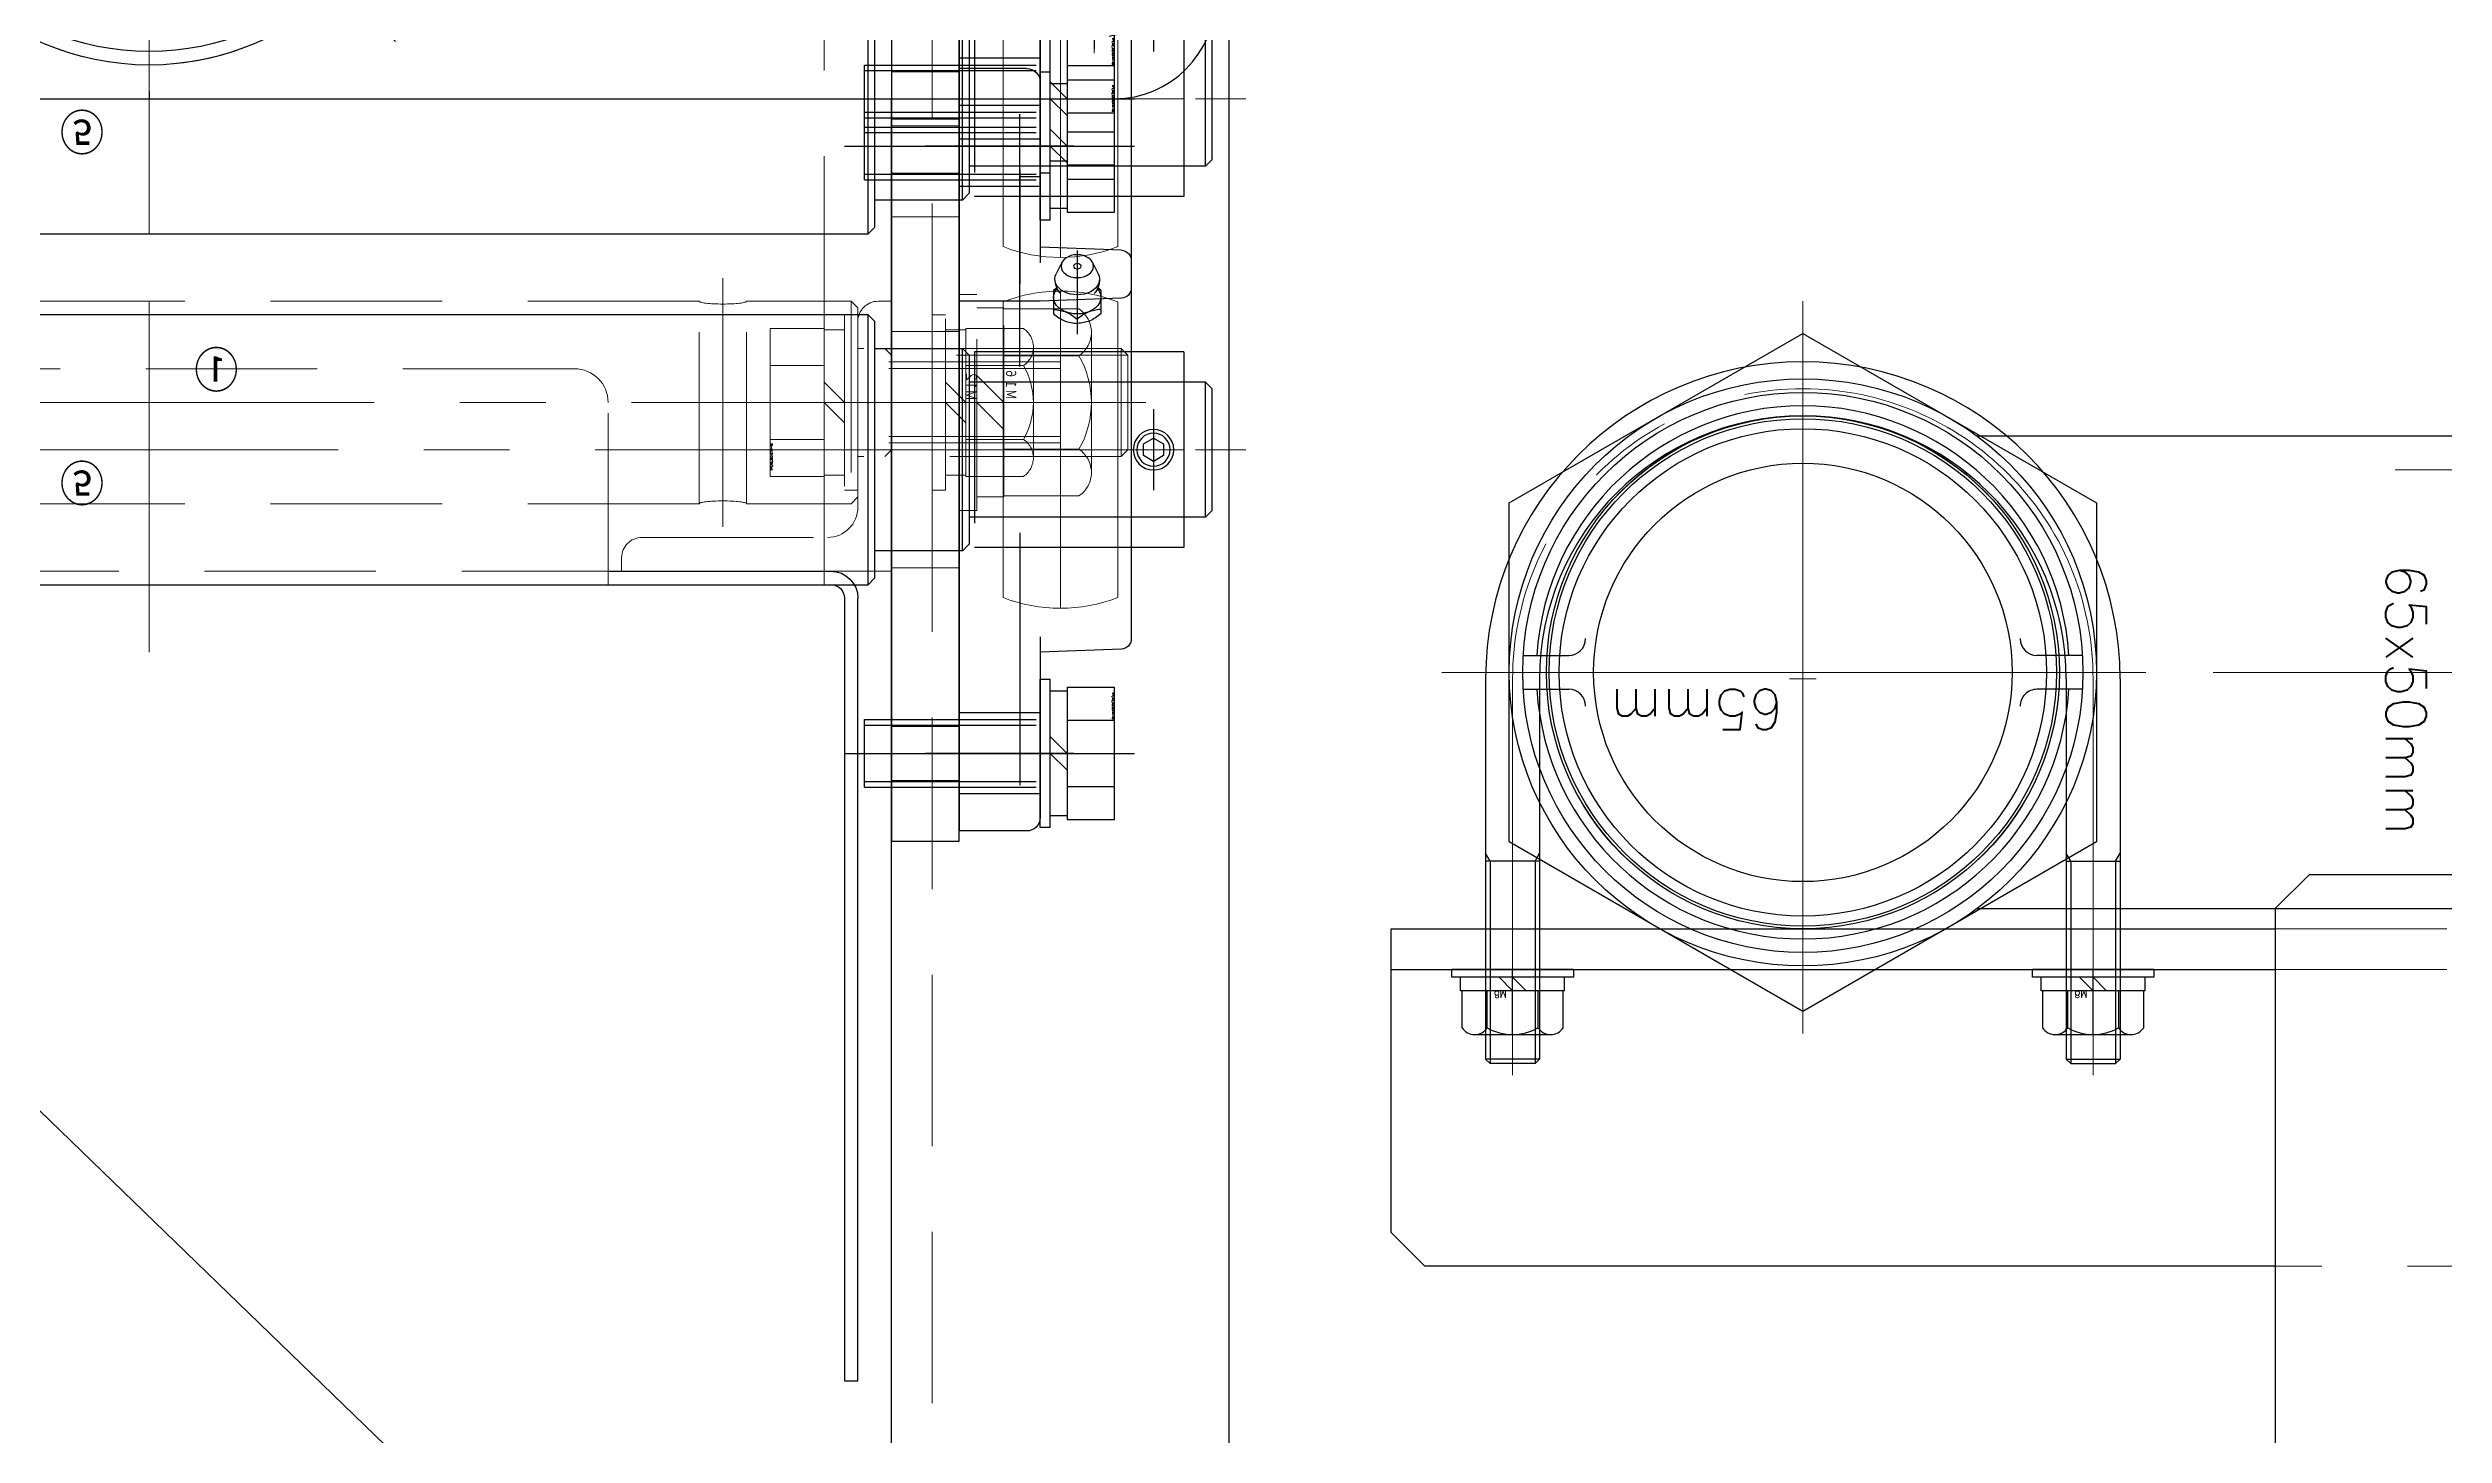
# Model space of a CAD drawing. Header units: millimetres. Extents: x -8731 to 85711, y -14522 to 31379.
# Drawn here: x 5935.6 to 6290.6, y 21717.9 to 21923.5 of the extents above; entities that cross this region are included whole.
import ezdxf

# ---------------------------------------------------------------- set-up
doc = ezdxf.new("R2010")
doc.units = ezdxf.units.MM
doc.header["$LTSCALE"] = 4
for name, pattern in [('CENTER2', [28.575, 19.05, -3.175, 3.175, -3.175]), ('HIDDEN', [9.525, 6.35, -3.175]), ('PHANTOM2', [31.75, 15.875, -3.175, 3.175, -3.175, 3.175, -3.175])]:
    doc.linetypes.add(name, pattern=pattern)
for name, color, linetype, lineweight in [('01_NORMAL', 7, 'Continuous', 25), ('04_HIDDEN', 2, 'HIDDEN', 13), ('05_CENTER', 4, 'CENTER2', 13), ('06_PHANTOM', 2, 'PHANTOM2', 13)]:
    doc.layers.add(name, color=color, linetype=linetype, lineweight=lineweight)
doc.layers.add('10_DRAFT', color=8, linetype='Continuous', lineweight=0, plot=False)
doc.styles.add('KANJI0', font='txt.shx', dxfattribs={"width": 0.9, "height": 30, "bigfont": 'bigfont'})
doc.styles.add('KSS_TXT', font='txt.shx', dxfattribs={"bigfont": 'extfont2.shx'})
doc.styles.add('KSS_TXT_L', font='txt.shx', dxfattribs={"height": 9, "bigfont": 'extfont2.shx'})

# ---------------------------------------------------------------- blocks, each defined once
blk = doc.blocks.new('A$C4744721D_1_1')
at = {"color": 0}
blk.add_lwpolyline([(23, -30), (-25, -30), (-25, 610), (23, 610), (25, 608), (25, -28)], close=True, dxfattribs=at)
at = {"layer": '04_HIDDEN'}
blk.add_line((-19, -30), (-19, 610), dxfattribs=at)
at = {"layer": '05_CENTER'}
blk.add_line((-31.17, 190), (-12.99, 190), dxfattribs=at)
blk = doc.blocks.new('MUCAFL206a_1_1')
at = {"color": 0, "linetype": 'CENTER2'}
for p, q in [((0, -45), (0, 45)), ((-26.16, 26.16), (-36.49, 36.49)), ((-58.5, -13), (-58.5, 13)), ((58.5, -13), (58.5, 13)), ((-79, 0), (79, 0)), ((-20.78, -12), (-10.39, -6))]:
    blk.add_line(p, q, dxfattribs=at)
at = {"color": 0}
for p, q in [((-35.99, 32.6), (-32.6, 35.99)), ((-30.05, 34.72), (-32.6, 35.99)), ((-26.23, 31.95), (-16.75, 36.32)), ((64.99, 14.08), (16.75, 36.32)), ((-34.72, 30.05), (-35.99, 32.6)), ((-34.72, 30.05), (-30.05, 34.72)), ((-29.17, 33.13), (-33.13, 29.17)), ((-26.58, 32.29), (-25.69, 31.4)), ((-64.99, 14.08), (-32.94, 28.86)), ((-31.84, 27.56), (-27.56, 31.84)), ((-26.14, 30.43), (-30.43, 26.14)), ((-28.01, 30.87), (-27.12, 29.98)), ((-31.4, 25.69), (-32.29, 26.58)), ((-30.87, 28.01), (-29.98, 27.12)), ((-20.14, 23.55), (-20.79, 24.31)), ((20.14, 23.55), (20.79, 24.31)), ((-3, 20.5), (-2.13, 21)), ((-3, 20.03), (-3, 20.5)), ((3, 20.5), (-3, 20.5)), ((-2.45, 20.1), (-2.45, 20.82)), ((2.13, 21), (-2.13, 21)), ((3, 20.5), (2.13, 21)), ((2.45, 20.1), (2.45, 20.82)), ((3, 20.03), (3, 20.5)), ((-58.5, 15.5), (-40.67, 15.5)), ((58.5, 15.5), (40.67, 15.5)), ((-18.84, -7.42), (-19.25, -7.65)), ((-19.25, -7.65), (-19.25, -8.65)), ((-19.25, -7.65), (-16.25, -12.85)), ((-18.63, -7.93), (-19.25, -8.29)), ((-19.25, -8.65), (-17.12, -12.35)), ((-64.99, -14.08), (-16.75, -36.32)), ((-16.25, -12.85), (-17.12, -12.35)), ((-16.18, -12.17), (-16.8, -12.53)), ((-15.84, -12.61), (-16.25, -12.85)), ((64.99, -14.08), (16.75, -36.32)), ((-58.5, -15.5), (-40.67, -15.5)), ((58.5, -15.5), (40.67, -15.5)), ((-20.14, -23.55), (-20.79, -24.31)), ((20.14, -23.55), (20.79, -24.31))]:
    blk.add_line(p, q, dxfattribs=at)
for centre, radius in [((0, 0), 40), ((0, 0), 38), ((0, 0), 30), ((0, 0), 20.25), ((0, 0), 15), ((-58.5, 0), 8), ((58.5, 0), 8)]:
    blk.add_circle(centre, radius, dxfattribs=at)
for centre, radius, start, end in [((-33.24, 33.24), 1.59, 114.555, 155.445), ((-32.39, 32.39), 3.3, 17.9467, 45), ((-28.48, 33.65), 0.8, 197.9467, 240.2157), ((-25.9, 38.16), 6, 240.2157, 260.6802), ((-26.45, 30.74), 1.56, 94.7398, 175.2602), ((-32.39, 32.39), 3.3, 225, 252.0533), ((-33.65, 28.48), 0.8, 29.7843, 72.0533), ((-38.16, 25.9), 6, 9.3198, 29.7843), ((-25.67, 25.67), 5.7, 114.2291, 155.7709), ((-32.31, 32.31), 5.7, 294.2291, 335.7709), ((-27.25, 31.53), 1.56, 274.7398, 355.2602), ((-30.74, 26.45), 1.56, 94.7398, 175.2602), ((-31.53, 27.25), 1.56, 274.7398, 355.2602), ((0, 0), 33, 132.3324, 227.6676), ((0, 0), 32, 130.5416, 229.4584), ((-21.55, 23.66), 1, 40.5416, 132.3324), ((-19.38, 24.2), 1, 220.5416, 308.693), ((19.38, 24.2), 1, 231.307, 319.4584), ((21.55, 23.66), 1, 47.6676, 139.4584), ((0, 0), 32, 310.5416, 49.4584), ((0, 0), 33, 312.3324, 47.6676), ((-40.67, 21.5), 6, 270, 332.1349), ((40.67, 21.5), 6, 207.8651, 270), ((-58.5, 0), 15.5, 90, 270), ((58.5, 0), 15.5, 270, 90), ((-40.67, -21.5), 6, 27.8651, 90), ((40.67, -21.5), 6, 90, 152.1349), ((-21.55, -23.66), 1, 227.6676, 319.4584), ((-19.38, -24.2), 1, 51.307, 139.4584), ((19.38, -24.2), 1, 40.5416, 128.693), ((21.55, -23.66), 1, 220.5416, 312.3324)]:
    blk.add_arc(centre, radius, start, end, dxfattribs=at)
blk = doc.blocks.new('A$C6FDC4AF3_1_1_1')
at = {"color": 0}
for radius in [40, 30.5, 20.5]:
    blk.add_circle((0, 0), radius, dxfattribs=at)
at = {"layer": '05_CENTER'}
for p, q in [((0, -45.6), (0, 45.6)), ((45.6, 0), (-45.6, 0))]:
    blk.add_line(p, q, dxfattribs=at)
blk = doc.blocks.new('A$C6A332CFA_1_1_1')
at = {"color": 0}
for radius in [30, 20]:
    blk.add_circle((0, 0), radius, dxfattribs=at)
at = {"layer": '01_NORMAL'}
blk.add_circle((0, 0), 15, dxfattribs=at)
at = {"layer": '10_DRAFT'}
for p, q in [((0, -34.46), (0, 34.46)), ((34.46, 0), (-34.46, 0))]:
    blk.add_line(p, q, dxfattribs=at)
blk = doc.blocks.new('SCSPJ40-12a_1_1')
at = {"color": 0}
for p, q in [((-1, 19.97), (-1, 29.98)), ((1, 19.97), (1, 29.98)), ((-1, -19.97), (-1, -29.98)), ((1, -19.97), (1, -29.98))]:
    blk.add_line(p, q, dxfattribs=at)
for radius, start, end in [(30, 91.9102, 268.0898), (30, 271.9102, 88.0898), (20, 92.866, 267.134), (20, 272.866, 87.134)]:
    blk.add_arc((0, 0), radius, start, end, dxfattribs=at)
at = {"layer": '04_HIDDEN', "color": 0}
for p, q in [((6, 20.5), (6, 29.39)), ((-13.18, 26.95), (-1, 26.95)), ((-11.99, 27.5), (-1, 27.5)), ((1, 27.75), (6, 27.75)), ((-19.84, 22.5), (-1, 22.5)), ((-19.2, 23.05), (-1, 23.05)), ((1, 22.25), (6, 22.25)), ((6, 20.5), (21.9, 20.5)), ((6, -20.5), (6, -29.39)), ((6, -20.5), (21.9, -20.5)), ((-19.84, -22.5), (-1, -22.5)), ((-19.2, -23.05), (-1, -23.05)), ((1, -22.25), (6, -22.25)), ((-13.18, -26.95), (-1, -26.95)), ((-11.99, -27.5), (-1, -27.5)), ((1, -27.75), (6, -27.75))]:
    blk.add_line(p, q, dxfattribs=at)
at = {"layer": '05_CENTER', "color": 0}
for p, q in [((0, 32.3), (0, -32.3)), ((-19.19, 25), (19.19, 25)), ((-32.3, 0), (32.3, 0)), ((-19.19, -25), (19.19, -25))]:
    blk.add_line(p, q, dxfattribs=at)
blk = doc.blocks.new('A$C235153E3_1_1')
for name in ['A$C6FDC4AF3_1_1_1', 'A$C6A332CFA_1_1_1']:
    blk.add_blockref(name, (0, 0))
at = {"color": 4}
blk.add_blockref('SCSPJ40-12a_1_1', (0, 0), dxfattribs=at)
blk = doc.blocks.new('A$C42DA0E90_1_1')
at = {"color": 0}
for p, q in [((283, 5), (-3, 5)), ((-18, -10), (-18, -70)), ((298, -70), (298, -10)), ((-3, -85), (283, -85))]:
    blk.add_line(p, q, dxfattribs=at)
for points in [[(-6, -12), (-6, -18, 1), (6, -18), (6, -12, 1)], [(286, -12), (286, -18, -1), (274, -18), (274, -12, -1)], [(-6, -68), (-6, -62, -1), (6, -62), (6, -68, -1)], [(286, -68), (286, -62, 1), (274, -62), (274, -68, 1)]]:
    blk.add_lwpolyline(points, format="xyb", close=True, dxfattribs=at)
for centre, radius in [((140, -40), 25), ((81.5, -40), 8), ((198.5, -40), 8)]:
    blk.add_circle(centre, radius, dxfattribs=at)
for centre, start, end in [((-3, -10), 90, 180), ((283, -10), 0, 90), ((-3, -70), 180, 270), ((283, -70), 270, 0)]:
    blk.add_arc(centre, 15, start, end, dxfattribs=at)
at = {"layer": '05_CENTER'}
for p, q in [((0, -28.23), (0, -1.77)), ((280, -28.23), (280, -1.77)), ((140, -72.04), (140, -7.96)), ((10.9, -12), (-10.9, -12)), ((269.1, -12), (290.9, -12)), ((10.9, -15), (-10.9, -15)), ((269.1, -15), (290.9, -15)), ((10.9, -18), (-10.9, -18)), ((269.1, -18), (290.9, -18)), ((81.5, -52.34), (81.5, -27.66)), ((198.5, -52.34), (198.5, -27.66)), ((93.84, -40), (69.16, -40)), ((172.04, -40), (107.96, -40)), ((210.84, -40), (186.16, -40)), ((0, -51.77), (0, -78.23)), ((280, -51.77), (280, -78.23)), ((10.9, -62), (-10.9, -62)), ((269.1, -62), (290.9, -62)), ((10.9, -65), (-10.9, -65)), ((269.1, -65), (290.9, -65)), ((10.9, -68), (-10.9, -68)), ((269.1, -68), (290.9, -68))]:
    blk.add_line(p, q, dxfattribs=at)
blk = doc.blocks.new('A$C491655AE_1_1_1')
at = {"color": 0, "linetype": 'CENTER2'}
for p, q in [((0, -12.64), (0, 12.64)), ((-12.64, 0), (12.64, 0))]:
    blk.add_line(p, q, dxfattribs=at)
at = {"color": 0}
for p, q in [((-9.81, 0), (-4.91, 8.5)), ((-4.91, 8.5), (4.91, 8.5)), ((4.91, 8.5), (9.81, 0)), ((-4.91, -8.5), (-9.81, 0)), ((9.81, 0), (4.91, -8.5)), ((4.91, -8.5), (-4.91, -8.5))]:
    blk.add_line(p, q, dxfattribs=at)
for radius in [11, 9.25]:
    blk.add_circle((0, 0), radius, dxfattribs=at)
at = {"layer": '10_DRAFT', "style": 'KSS_TXT_L'}
blk.add_text('BT-M10', height=0.3, dxfattribs=at).set_placement((-0.7, -0.54))
blk = doc.blocks.new('M14Nv_1_1_1')
at = {"color": 0, "linetype": 'CENTER2'}
for p, q in [((0, -18.89), (0, 18.89)), ((18.89, 0), (-18.89, 0))]:
    blk.add_line(p, q, dxfattribs=at)
at = {"color": 0}
for p, q in [((-6.35, 11), (-12.7, 0)), ((6.35, 11), (-6.35, 11)), ((12.7, 0), (6.35, 11)), ((-12.7, 0), (-6.35, -11)), ((6.35, -11), (12.7, 0)), ((-6.35, -11), (6.35, -11))]:
    blk.add_line(p, q, dxfattribs=at)
for radius in [15, 11, 7, 5.5]:
    blk.add_circle((0, 0), radius, dxfattribs=at)
at = {"layer": '10_DRAFT', "ltscale": 3, "style": 'KANJI0', "width": 0.82}
blk.add_text('Ｍ１４', height=1.5, dxfattribs=at).set_placement((0.39, 0.1))
blk = doc.blocks.new('A$C3D660C7D_1_1')
for name, p in [('A$C42DA0E90_1_1', (-280, 65)), ('A$C491655AE_1_1_1', (-280, 50)), ('A$C491655AE_1_1_1', (0, 50)), ('M14Nv_1_1_1', (-198.5, 25)), ('M14Nv_1_1_1', (-81.5, 25)), ('A$C491655AE_1_1_1', (-280, 0)), ('A$C491655AE_1_1_1', (0, 0))]:
    blk.add_blockref(name, p)
at = {"color": 4}
blk.add_blockref('MUCAFL206a_1_1', (-140, 25), dxfattribs=at)
at = {"layer": '04_HIDDEN'}
blk.add_blockref('A$C235153E3_1_1', (-140, 25), dxfattribs=at)
blk = doc.blocks.new('A$C782964B4_1_1')
at = {"color": 0}
blk.add_line((217.64, -139.22), (71.36, -280.78), dxfattribs=at)
blk = doc.blocks.new('A$C46AA3686_1_1')
at = {"xscale": -1}
blk.add_blockref('A$C782964B4_1_1', (0, 0), dxfattribs=at)
blk = doc.blocks.new('A$C2C616A1E_1_1')
for p, q in [((-270, 602), (-270, 48)), ((-220, 420), (-220, 175))]:
    blk.add_line(p, q)
for name, p in [('A$C46AA3686_1_1', (30, 555)), ('A$C3D660C7D_1_1', (30, 105))]:
    blk.add_blockref(name, p)
at = {"layer": '04_HIDDEN', "xscale": -1}
blk.add_blockref('A$C4744721D_1_1', (-245, 30), dxfattribs=at)
blk = doc.blocks.new('M8Nza_1_1_1')
at = {"color": 0}
for p, q in [((-7.5, 8.69), (-7.5, 3.2)), ((5.62, 9.7), (-5.63, 9.7)), ((-3.75, 3.2), (-3.75, 8.69)), ((3.75, 8.69), (3.75, 3.2)), ((7.5, 3.2), (7.5, 8.69)), ((-7.7, 3.2), (7.7, 3.2)), ((-7.7, 3.2), (-7.7, 1.2)), ((0, 1.2), (-2, 3.2)), ((0, 3.2), (2, 1.2)), ((7.7, 3.2), (7.7, 1.2))]:
    blk.add_line(p, q, dxfattribs=at)
at = {"color": 0, "linetype": 'CENTER2'}
blk.add_line((0, 9.7), (0, 0), dxfattribs=at)
at = {"color": 0}
blk.add_lwpolyline([(-9, 1.2), (9, 1.2), (9, 0), (-9, 0)], close=True, dxfattribs=at)
for centre, radius, start, end in [((-5.63, 7.45), 2.25, 33.626, 146.374), ((0, 2.2), 7.5, 60, 120), ((5.62, 7.45), 2.25, 33.626, 146.374)]:
    blk.add_arc(centre, radius, start, end, dxfattribs=at)
at = {"layer": '10_DRAFT', "style": 'KSS_TXT'}
blk.add_text('M8', height=1, dxfattribs=at).set_placement((0.87, 3.27))
blk = doc.blocks.new('A$C0D2C4CCA_1_1_1')
at = {"color": 0}
for p, q in [((-47, 0), (-47, -56.32)), ((-39, 0), (-39, -56.32)), ((39, 0), (39, -56.32)), ((47, 0), (47, -56.32)), ((-46.32, -27), (-47, -25.83)), ((-39, -27), (-47, -27)), ((-46.32, -27), (-46.32, -57)), ((-39.68, -27), (-39, -25.83)), ((-39.68, -27), (-39.68, -57)), ((39.68, -27), (39, -25.83)), ((39, -27), (47, -27)), ((39.68, -27), (39.68, -57)), ((46.32, -27), (47, -25.83)), ((46.32, -27), (46.32, -57)), ((-39, -56.32), (-47, -56.32)), ((-47, -56.32), (-46.32, -57)), ((-39, -56.32), (-39.68, -57)), ((39, -56.32), (47, -56.32)), ((39, -56.32), (39.68, -57)), ((47, -56.32), (46.32, -57)), ((-39.68, -57), (-46.32, -57)), ((39.68, -57), (46.32, -57))]:
    blk.add_line(p, q, dxfattribs=at)
for radius in [47, 39]:
    blk.add_arc((0, 0), radius, 0, 180, dxfattribs=at)
at = {"layer": '05_CENTER', "color": 0}
for p, q in [((-43, 0), (-43, -58.71)), ((43, 0), (43, -58.71))]:
    blk.add_line(p, q, dxfattribs=at)
blk.add_arc((0, 0), 43, 0, 180, dxfattribs=at)
at = {"layer": '10_DRAFT'}
for p, q in [((1.99, 0), (-1.99, 0)), ((0, -1.99), (0, 1.99))]:
    blk.add_line(p, q, dxfattribs=at)
at = {"color": 4, "rotation": 180}
for p in [(-43, -43), (43, -43)]:
    blk.add_blockref('M8Nza_1_1_1', p, dxfattribs=at)
blk = doc.blocks.new('A$C66610CD9_1_1_1')
at = {"color": 0}
for p, q in [((-151, -305), (-156, -310)), ((-25, -305), (-151, -305)), ((-156, -310), (-156, -355)), ((-156, -349), (-25, -349)), ((-156, -355), (-25, -355))]:
    blk.add_line(p, q, dxfattribs=at)
blk.add_lwpolyline([(25, -363), (-20, -363), (-25, -358), (-25, -9), (25, -9)], close=True, dxfattribs=at)
at = {"layer": '04_HIDDEN'}
for p, q in [((20, -305), (-25, -305)), ((-25, -349), (25, -349)), ((-25, -355), (25, -355))]:
    blk.add_line(p, q, dxfattribs=at)
at = {"layer": '05_CENTER'}
for p, q in [((-138, -344.74), (-138, -359.57)), ((-52, -344.74), (-52, -359.57))]:
    blk.add_line(p, q, dxfattribs=at)
at = {"layer": '10_DRAFT'}
blk.add_line((-95, -349), (-95, -355.03), dxfattribs=at)
blk = doc.blocks.new('A$C62B37AA5_1_1_1')
blk.add_blockref('A$C66610CD9_1_1_1', (-3125.15, 0))
blk = doc.blocks.new('A$C79697AB2_1')
at = {"layer": '05_CENTER'}
for p, q in [((35, -341.72), (35, -356.56)), ((121, -341.72), (121, -356.56))]:
    blk.add_line(p, q, dxfattribs=at)
at = {"layer": '10_DRAFT'}
blk.add_circle((78, -390.03), 38, dxfattribs=at)
at = {"xscale": -1}
blk.add_blockref('A$C62B37AA5_1_1_1', (-3142.15, 3), dxfattribs=at)
at = {"color": 4, "rotation": 180}
blk.add_blockref('A$C0D2C4CCA_1_1_1', (78, -389.03), dxfattribs=at)
blk = doc.blocks.new('MUCAFL204Jb_1_1')
at = {"color": 0, "linetype": 'CENTER2'}
for p, q in [((-45, -17), (-45, 5)), ((45, -17), (45, 5)), ((-29.52, -17.5), (-17.1, -17.5)), ((-6, -28.8), (6, -28.8))]:
    blk.add_line(p, q, dxfattribs=at)
at = {"color": 0}
for p, q in [((-56.5, -10), (-56.5, 0)), ((-56.5, 0), (56.5, 0)), ((56.5, -10), (56.5, 0)), ((-12.33, -9), (-49.73, -9)), ((12.33, -9), (49.73, -9)), ((-54.5, -12), (-27.71, -12)), ((-29.55, -24.06), (-30, -12)), ((-23.64, -14), (-23.99, -14.46)), ((-23.64, -14), (-20.13, -14)), ((27.71, -12), (54.5, -12)), ((29.55, -24.06), (30, -12)), ((-27.75, -15.24), (-26.05, -14.39)), ((-19.35, -17.5), (-18.7, -17.5)), ((-27.75, -19.76), (-26.05, -20.61)), ((-23.64, -21), (-23.99, -20.54)), ((-23.64, -21), (-20.13, -21)), ((-28.05, -25.5), (28.05, -25.5)), ((-14.5, -33.3), (-14.5, -25.5)), ((14.5, -33.3), (14.5, -25.5)), ((-14.5, -33.3), (14.5, -33.3))]:
    blk.add_line(p, q, dxfattribs=at)
at = {"color": 0, "linetype": 'HIDDEN'}
for p, q in [((-39, -12), (-39, 0)), ((39, -12), (39, 0)), ((-51, -12), (-51, 0)), ((-14.5, -2.3), (14.5, -2.3)), ((-14.5, -25.5), (-14.5, -2.3)), ((-10, -33.3), (-10, -2.3)), ((10, -33.3), (10, -2.3)), ((14.5, -25.5), (14.5, -2.3)), ((51, -12), (51, 0))]:
    blk.add_line(p, q, dxfattribs=at)
at = {"color": 0}
blk.add_lwpolyline([(-0.87, -27.3), (-1.73, -28.8), (-0.87, -30.3), (0.87, -30.3), (1.73, -28.8), (0.87, -27.3)], close=True, dxfattribs=at)
for radius in [3, 2.45]:
    blk.add_circle((0, -28.8), radius, dxfattribs=at)
for centre, radius, start, end in [((-54.5, -10), 2, 180, 270), ((54.5, -10), 2, 270, 0), ((-25.28, -17.5), 3.3, 49.2525, 90), ((-25.28, -17.5), 3.3, 270, 310.7475), ((-28.05, -24), 1.5, 182.1211, 270), ((28.05, -24), 1.5, 270, 357.8789)]:
    blk.add_arc(centre, radius, start, end, dxfattribs=at)
for centre, major_axis, start_param, end_param in [((-25.28, -17.5), (0, -3.3), 5.943348, 9.764615), ((-22.59, -17.5), (0, 3.5), 2.594277, 6.830501)]:
    blk.add_ellipse(centre, major_axis=major_axis, ratio=0.707107, start_param=start_param, end_param=end_param, dxfattribs=at)
for major_axis in [(0, -2.4), (0, -0.555)]:
    blk.add_ellipse((-27.19, -17.5), major_axis=major_axis, ratio=0.707107, dxfattribs=at)
for points in [[(-20.78, -14), (-20.39, -15.88), (-19.35, -17.5)], [(-20.13, -14), (-19.09, -15.62), (-18.7, -17.5)], [(-20.78, -21), (-20.39, -19.12), (-19.35, -17.5)], [(-20.13, -21), (-19.09, -19.38), (-18.7, -17.5)]]:
    blk.add_spline(points, degree=3, dxfattribs=at)
at = {"layer": '10_DRAFT'}
for p, q in [((0, -33.3), (0, 0)), ((-21.91, -6.5), (21.91, -6.5)), ((23.5, -15), (-23.5, -15)), ((-21.91, -23.5), (21.91, -23.5))]:
    blk.add_line(p, q, dxfattribs=at)
for start, end in [(158.7952, 201.2048), (338.7952, 21.2048)]:
    blk.add_arc((0, -15), 23.5, start, end, dxfattribs=at)
blk = doc.blocks.new('A$C7E374867_2_1')
at = {"color": 0}
for p, q in [((-9.81, 11), (9.81, 11)), ((-9.81, 4), (-9.81, 11)), ((-4.91, 4), (-4.91, 11)), ((4.91, 4), (4.91, 11)), ((9.81, 4), (9.81, 11)), ((9.81, 4), (-9.81, 4)), ((-9.25, 4), (-9.25, 1.5)), ((0, 1.5), (-2.5, 4)), ((0, 4), (2.5, 1.5)), ((9.25, 1.5), (9.25, 4)), ((-11, 1.5), (11, 1.5)), ((-11, 1.5), (-11, 0)), ((-11, 0), (11, 0)), ((11, 0), (11, 1.5))]:
    blk.add_line(p, q, dxfattribs=at)
at = {"color": 0, "linetype": 'CENTER2'}
blk.add_line((0, -29), (0, 14), dxfattribs=at)
at = {"color": 0, "linetype": 'HIDDEN'}
for p, q in [((-5, -26), (-5, 0)), ((-4.19, -26), (-4.19, 0)), ((4.19, -26), (4.19, 0)), ((5, -26), (5, 0)), ((-5, -26), (5, -26))]:
    blk.add_line(p, q, dxfattribs=at)
at = {"layer": '10_DRAFT', "style": 'KSS_TXT_L'}
blk.add_text('BT-M10x30L,SW,PW', height=0.3, dxfattribs=at).set_placement((5.05, 10.66))
blk = doc.blocks.new('A$C61E5551D_1_1')
at = {"color": 0}
blk.add_line((0, -55), (-10, -55), dxfattribs=at)
blk.add_lwpolyline([(0, -170), (0, 65), (-10, 65), (-10, -170)], close=True)
at = {"layer": '04_HIDDEN'}
for p, q in [((-10, 57), (0, 57)), ((-10, 56), (0, 56)), ((-10, 48), (0, 48)), ((-10, 47), (0, 47)), ((-10, 24.5), (0, 24.5)), ((-10, -10.5), (0, -10.5)), ((-10, -33), (0, -33)), ((-10, -34), (0, -34)), ((-10, -42), (0, -42)), ((-10, -43), (0, -43))]:
    blk.add_line(p, q, dxfattribs=at)
at = {"layer": '04_HIDDEN', "color": 9}
for p, q in [((-10, -27.5), (0, -27.5)), ((-10, -40), (0, -40)), ((-10, -41), (0, -41)), ((-10, -49), (0, -49)), ((-10, -50), (0, -50)), ((-10, -62.5), (0, -62.5))]:
    blk.add_line(p, q, dxfattribs=at)
at = {"layer": '05_CENTER'}
for p, q in [((-14.09, 52), (4.09, 52)), ((6.46, 0), (-16.35, 0)), ((-14.09, -38), (4.09, -38)), ((6.46, -110), (-16.35, -110)), ((6.46, -150), (-16.35, -150))]:
    blk.add_line(p, q, dxfattribs=at)
at = {"layer": '05_CENTER', "color": 9}
blk.add_line((-14.09, -45), (4.09, -45), dxfattribs=at)
at = {"layer": '10_DRAFT'}
blk.add_line((-10, 7), (0, 7), dxfattribs=at)
blk = doc.blocks.new('M16Nza_1_1_1')
at = {"color": 0}
for p, q in [((-10.39, 19.6), (10.39, 19.6)), ((-13.85, 17.74), (-13.85, 6.6)), ((-6.92, 6.6), (-6.92, 17.74)), ((6.93, 17.74), (6.93, 6.6)), ((13.85, 6.6), (13.85, 17.74)), ((-14, 2.6), (-14, 6.6)), ((-14, 6.6), (14, 6.6)), ((-4, 6.6), (0, 2.6)), ((0, 6.6), (4, 2.6)), ((14, 6.6), (14, 2.6))]:
    blk.add_line(p, q, dxfattribs=at)
at = {"color": 0, "linetype": 'CENTER2'}
blk.add_line((0, 0), (0, 19.6), dxfattribs=at)
at = {"color": 0}
blk.add_lwpolyline([(-16, 2.6), (16, 2.6), (16, 0), (-16, 0)], close=True, dxfattribs=at)
for centre, radius, start, end in [((-10.39, 15.44), 4.16, 33.626, 146.374), ((0, 5.75), 13.85, 60, 120), ((10.39, 15.44), 4.16, 33.626, 146.374)]:
    blk.add_arc(centre, radius, start, end, dxfattribs=at)
at = {"layer": '10_DRAFT', "style": 'KANJI0', "width": 0.82}
blk.add_text('Ｍ１６', height=1.714, dxfattribs=at).set_placement((0.41, 6.78))
blk = doc.blocks.new('A$C30156163_1_1')
at = {"color": 0}
for p, q in [((0, 0), (-40, 0)), ((-40, -2), (-40, 0)), ((0, 0), (0, -40)), ((-37, -5), (-9.5, -5)), ((-5, -9.5), (-5, -37)), ((-2, -40), (0, -40))]:
    blk.add_line(p, q, dxfattribs=at)
for centre, radius, start, end in [((-37, -2), 3, 180, 270), ((-9.5, -9.5), 4.5, 0, 90), ((-2, -37), 3, 180, 270)]:
    blk.add_arc(centre, radius, start, end, dxfattribs=at)
blk = doc.blocks.new('A$C72535635_1_1')
at = {"layer": '05_CENTER'}
blk.add_line((7.53, -5), (-12.6, -5), dxfattribs=at)
blk.add_blockref('A$C30156163_1_1', (0, 20))
blk = doc.blocks.new('M12Nza_1_1_1')
at = {"color": 0}
for p, q in [((-8.21, 15), (8.21, 15)), ((-10.95, 5), (-10.95, 13.53)), ((-5.47, 5), (-5.47, 13.53)), ((5.48, 5), (5.48, 13.53)), ((10.95, 13.53), (10.95, 5)), ((10.95, 5), (-10.95, 5)), ((-10.75, 2), (-10.75, 5)), ((0, 2), (-3, 5)), ((0, 5), (3, 2)), ((10.75, 5), (10.75, 2))]:
    blk.add_line(p, q, dxfattribs=at)
at = {"color": 0, "linetype": 'CENTER2'}
blk.add_line((0, 0), (0, 15), dxfattribs=at)
at = {"color": 0}
blk.add_lwpolyline([(-13, 2), (13, 2), (13, 0), (-13, 0)], close=True, dxfattribs=at)
for centre, radius, start, end in [((-8.21, 11.71), 3.29, 33.626, 146.374), ((0, 4.05), 10.95, 60, 120), ((8.21, 11.71), 3.29, 33.626, 146.374)]:
    blk.add_arc(centre, radius, start, end, dxfattribs=at)
at = {"layer": '10_DRAFT', "style": 'KSS_TXT'}
blk.add_text('M12', height=1.5, dxfattribs=at).set_placement((0.31, 5.09))
blk = doc.blocks.new('A$C1819430B_1_1')
at = {"color": 0, "linetype": 'CENTER2'}
blk.add_line((0, -32.11), (0, 15.28), dxfattribs=at)
at = {"color": 0}
for p, q in [((-10.97, 13), (10.97, 13)), ((-10.97, 5), (-10.97, 13)), ((-5.48, 5), (-5.48, 13)), ((5.48, 5), (5.48, 13)), ((10.97, 5), (10.97, 13)), ((-10.97, 5), (10.97, 5)), ((-10.75, 5), (-10.75, 2)), ((0, 2), (-3, 5)), ((0, 5), (3, 2)), ((10.75, 2), (10.75, 5)), ((-13, 2), (13, 2)), ((-13, 2), (-13, 0)), ((-13, 0), (13, 0)), ((13, 0), (13, 2))]:
    blk.add_line(p, q, dxfattribs=at)
at = {"color": 0, "linetype": 'HIDDEN'}
for p, q in [((-6, -30), (-6, 0)), ((-5.05, -30), (-5.05, 0)), ((5.05, -30), (5.05, 0)), ((6, -30), (6, 0)), ((-6, -30), (6, -30))]:
    blk.add_line(p, q, dxfattribs=at)
at = {"layer": '10_DRAFT', "style": 'KSS_TXT_L'}
blk.add_text('BT-M12x35L,SW,PW', height=0.3, dxfattribs=at).set_placement((6.07, 12.66))
blk = doc.blocks.new('A$C17C47B78_1_1')
at = {"color": 0}
for p, q in [((1, 15), (0, 14)), ((1, 15), (16.5, 15)), ((1, 15), (1, -15)), ((23.5, 15), (209, 15)), ((209, 15), (209, -15)), ((209, 15), (210, 14)), ((0, 14), (0, -14)), ((210, 14), (210, -14)), ((-40, 7), (-39, 8)), ((-39, 8), (0, 8)), ((-39, -8), (-39, 8)), ((-5, 8), (-5, -8)), ((-5, 7), (-4, 8)), ((249, 8), (210, 8)), ((215, 7), (214, 8)), ((215, 8), (215, -8)), ((249, -8), (249, 8)), ((250, 7), (249, 8)), ((-40, 7), (-5, 7)), ((-40, 7), (-40, -7)), ((250, 7), (215, 7)), ((250, 7), (250, -7)), ((-40, -7), (-5, -7)), ((-40, -7), (-39, -8)), ((-5, -7), (-4, -8)), ((215, -7), (214, -8)), ((250, -7), (215, -7)), ((250, -7), (249, -8)), ((-39, -8), (0, -8)), ((249, -8), (210, -8)), ((0, -14), (1, -15)), ((209, -15), (210, -14)), ((1, -15), (16.5, -15)), ((23.5, -15), (209, -15))]:
    blk.add_line(p, q, dxfattribs=at)
at = {"color": 0, "extrusion": (0, 0, -1)}
blk.add_ellipse((20, 15), major_axis=(-3.5, 0), ratio=0.118286, start_param=3.141593, end_param=6.283185, dxfattribs=at)
at = {"color": 0}
blk.add_ellipse((20, -15), major_axis=(-3.5, 0), ratio=0.118286, start_param=3.141593, end_param=6.283185, dxfattribs=at)
at = {"layer": '04_HIDDEN'}
for p, q in [((16.5, -15), (16.5, 15)), ((23.5, -15), (23.5, 15))]:
    blk.add_line(p, q, dxfattribs=at)
at = {"layer": '05_CENTER'}
for p, q in [((20, 18.44), (20, -18.44)), ((-42.65, 0), (252.65, 0))]:
    blk.add_line(p, q, dxfattribs=at)
at = {"layer": '10_DRAFT'}
blk.add_line((105, 15), (105, -15), dxfattribs=at)
at = {"layer": '10_DRAFT', "style": 'KSS_TXT'}
blk.add_text('①', height=6, dxfattribs=at).set_placement((91.75, 1.61))
blk = doc.blocks.new('A$C10292DCD_1_1')
at = {"color": 0}
for p, q in [((-106.5, 20), (-106.5, -20)), ((106.5, 20), (106.5, -20)), ((-121.5, 14), (-120.5, 15)), ((-120.5, 15), (-120.5, -15)), ((-120.5, 15), (-107.5, 15)), ((120.5, 15), (107.5, 15)), ((120.5, 15), (120.5, -15)), ((121.5, 14), (120.5, 15)), ((-121.5, -14), (-121.5, 14)), ((121.5, -14), (121.5, 14)), ((-156.5, 10), (-157.5, 9)), ((-157.5, 9), (-157.5, -9)), ((-156.5, 10), (-121.5, 10)), ((-156.5, 10), (-156.5, -10)), ((156.5, 10), (121.5, 10)), ((156.5, 10), (156.5, -10)), ((156.5, 10), (157.5, 9)), ((157.5, 9), (157.5, -9)), ((-157.5, -9), (-156.5, -10)), ((-156.5, -10), (-121.5, -10)), ((156.5, -10), (121.5, -10)), ((157.5, -9), (156.5, -10)), ((-120.5, -15), (-121.5, -14)), ((120.5, -15), (121.5, -14)), ((-107.5, -15), (-120.5, -15)), ((107.5, -15), (120.5, -15))]:
    blk.add_line(p, q, dxfattribs=at)
blk.add_lwpolyline([(-106.5, 20), (106.5, 20), (107.5, 19), (107.5, -19), (106.5, -20), (-106.5, -20), (-107.5, -19), (-107.5, 19)], close=True, dxfattribs=at)
at = {"layer": '05_CENTER'}
blk.add_line((-162.5, 0), (162.5, 0), dxfattribs=at)
at = {"layer": '10_DRAFT'}
blk.add_line((0, 20), (0, -20), dxfattribs=at)
at = {"layer": '10_DRAFT', "style": 'KSS_TXT'}
blk.add_text('⑤', height=6, dxfattribs=at).set_placement((-13.25, 1.61))
blk = doc.blocks.new('A$C5C7265D6_1_1')
at = {"color": 0}
for p, q in [((-120, 103), (-120, 105)), ((-120, 105), (-4, 105)), ((-4, 103), (-120, 103)), ((-2, -101), (-2, 101)), ((0, 68), (0, 101)), ((0, -101), (0, -68)), ((-40, -103), (-4, -103)), ((-40, -103), (-40, -105)), ((-4, -105), (-40, -105)), ((-20, -103), (-20, -105))]:
    blk.add_line(p, q, dxfattribs=at)
for centre, radius, start, end in [((-4, 101), 4, 0, 90), ((-4, 101), 2, 0, 90), ((-4, -101), 4, 270, 0), ((-4, -101), 2, 270, 0)]:
    blk.add_arc(centre, radius, start, end, dxfattribs=at)
at = {"layer": '04_HIDDEN'}
for p, q in [((-2, 68), (25, 68)), ((0, -68), (0, 68)), ((30, 63), (30, -63)), ((25, -68), (-2, -68))]:
    blk.add_line(p, q, dxfattribs=at)
for centre, start, end in [((25, 63), 0, 90), ((25, -63), 270, 0)]:
    blk.add_arc(centre, 5, start, end, dxfattribs=at)
at = {"layer": '05_CENTER'}
blk.add_line((40, 0), (-12, 0), dxfattribs=at)
blk = doc.blocks.new('MUCAFL204Jc_1_1')
at = {"color": 0}
for p, q in [((-24.06, 29.55), (-12, 30)), ((-12, 30), (0, 30)), ((0, 30), (0, -30)), ((-25.5, 28.05), (-25.5, -28.05)), ((-9, 10.48), (-9, 27.35)), ((-33.3, 14.5), (-25.5, 14.5)), ((-33.3, 14.5), (-33.3, -14.5)), ((-31.8, 15.5), (-30.93, 16)), ((-25.8, 15.5), (-31.8, 15.5)), ((-31.8, 14.5), (-31.8, 15.5)), ((-31.25, 14.5), (-31.25, 15.82)), ((-26.67, 16), (-30.93, 16)), ((-25.8, 15.5), (-26.67, 16)), ((-26.35, 14.5), (-26.35, 15.82)), ((-25.8, 14.5), (-25.8, 15.5)), ((-12, 11.5), (-12, -11.5)), ((-9, 11.5), (-12, 11.5)), ((-9, -10.48), (-9, -27.35)), ((-9, -11.5), (-12, -11.5)), ((-33.3, -14.5), (-25.5, -14.5)), ((-24.06, -29.55), (-12, -30)), ((-12, -30), (0, -30))]:
    blk.add_line(p, q, dxfattribs=at)
at = {"color": 0, "linetype": 'CENTER2'}
blk.add_line((-28.8, 19), (-28.8, 7), dxfattribs=at)
at = {"color": 0, "linetype": 'HIDDEN'}
for p, q in [((-25.5, 14.5), (-2.3, 14.5)), ((-2.3, 14.5), (-2.3, -14.5)), ((-33.3, 10), (-2.3, 10)), ((-12, 6), (0, 6)), ((-12, -6), (0, -6)), ((-33.3, -10), (-2.3, -10)), ((-25.5, -14.5), (-2.3, -14.5))]:
    blk.add_line(p, q, dxfattribs=at)
at = {"color": 0}
for centre, start, end in [((-24, 28.05), 92.1211, 180), ((-24, -28.05), 180, 267.8789)]:
    blk.add_arc(centre, 1.5, start, end, dxfattribs=at)
at = {"layer": '10_DRAFT'}
for p, q in [((-23.5, 21.91), (-23.5, -21.91)), ((-15, 23.5), (-15, -23.5)), ((-6.5, 21.91), (-6.5, -21.91)), ((-33.3, 0), (0, 0))]:
    blk.add_line(p, q, dxfattribs=at)
for start, end in [(68.7952, 111.2048), (248.7952, 291.2048)]:
    blk.add_arc((-15, 0), 23.5, start, end, dxfattribs=at)
blk = doc.blocks.new('A$C3BD34CFF_1_1')
at = {"layer": '06_PHANTOM', "color": 6}
blk.add_lwpolyline([(-210, 27), (-10, 27), (-10, -145), (-210, -145)], close=True, dxfattribs=at)
at = {"rotation": 270}
for name, p in [('A$C5C7265D6_1_1', (-110, 25)), ('A$C7E374867_2_1', (22, 52)), ('A$C7E374867_2_1', (22, -38)), ('A$C7E374867_2_1', (22, -45))]:
    blk.add_blockref(name, p, dxfattribs=at)
at = {"xscale": -1}
blk.add_blockref('A$C61E5551D_1_1', (0, 0), dxfattribs=at)
at = {"color": 4}
for name, p, rotation in [('MUCAFL204Jb_1_1', (10, 7), 90), ('MUCAFL204Jc_1_1', (10, -45), 180)]:
    blk.add_blockref(name, p, dxfattribs=dict(at, rotation=rotation))
for p in [(-110, 7), (-110, -45)]:
    blk.add_blockref('A$C10292DCD_1_1', p)
at = {"layer": '04_HIDDEN'}
blk.add_blockref('A$C72535635_1_1', (0, 5), dxfattribs=at)
for name, p, rotation in [('A$C17C47B78_1_1', (-5, 0), 180), ('M16Nza_1_1_1', (10, 0), 270), ('A$C1819430B_1_1', (-5, 0), 90), ('M12Nza_1_1_1', (6, 0), 270)]:
    blk.add_blockref(name, p, dxfattribs=dict(at, rotation=rotation))
blk = doc.blocks.new('バルブソケット(TS-VS)-65mmb_1')
at = {"color": 0}
for p, q in [((-43.5, 25.11), (0, 50.23)), ((0, 50.23), (43.5, 25.11)), ((-43.5, -25.11), (-43.5, 25.11)), ((43.5, 25.11), (43.5, -25.11)), ((0, -50.23), (-43.5, -25.11)), ((43.5, -25.11), (0, -50.23))]:
    blk.add_line(p, q, dxfattribs=at)
for radius in [37.59, 36.11, 31]:
    blk.add_circle((0, 0), radius, dxfattribs=at)
at = {"layer": '05_CENTER', "color": 0}
for p, q in [((0, -55.02), (0, 55.02)), ((-50.8, 0), (50.8, 0))]:
    blk.add_line(p, q, dxfattribs=at)
at = {"layer": '10_DRAFT', "style": 'KSS_TXT'}
blk.add_text('65mm', height=6, dxfattribs=at).set_placement((2.84, 2.46))
blk = doc.blocks.new('SFC-65b_1')
at = {"color": 0}
for p, q in [((-41.42, 2.5), (-34.69, 2.5)), ((41.42, 2.5), (34.69, 2.5)), ((-41.42, -2.5), (-34.69, -2.5)), ((41.42, -2.5), (34.69, -2.5))]:
    blk.add_line(p, q, dxfattribs=at)
blk.add_circle((0, 0), 41.5, dxfattribs=at)
for centre, radius, start, end in [((0, 0), 39.5, 3.6287, 176.3713), ((-34.69, 5), 2.5, 270, 0), ((34.69, 5), 2.5, 180, 270), ((0, 0), 39.5, 183.6287, 356.3713), ((-34.69, -5), 2.5, 0, 90), ((34.69, -5), 2.5, 90, 180)]:
    blk.add_arc(centre, radius, start, end, dxfattribs=at)
at = {"layer": '05_CENTER', "color": 0}
for p, q in [((0, 45.88), (0, -45.88)), ((-45.88, 0), (45.88, 0))]:
    blk.add_line(p, q, dxfattribs=at)
blk = doc.blocks.new('径違いチーズ(TS-T)-65mm×50mmc_1_1_1')
at = {"color": 0}
for p, q in [((-35, 104), (-35, 25.83)), ((35, 104), (-35, 104)), ((35, 25.83), (35, 104))]:
    blk.add_line(p, q, dxfattribs=at)
for radius in [43.5, 38]:
    blk.add_circle((0, 0), radius, dxfattribs=at)
at = {"layer": '05_CENTER', "color": 0}
for p, q in [((0, -53.5), (0, 104)), ((53.5, 0), (-53.5, 0))]:
    blk.add_line(p, q, dxfattribs=at)
at = {"layer": '10_DRAFT'}
for p, q in [((-30, 104), (-30, 87.77)), ((30, 104), (30, 87.77))]:
    blk.add_line(p, q, dxfattribs=at)
at = {"layer": '10_DRAFT', "style": 'KSS_TXT'}
blk.add_text('65x50mm', height=6, dxfattribs=at).set_placement((-16.15, 86.38))
blk = doc.blocks.new('A$C477B12E1_1_1_1')
at = {"color": 4}
for name in ['バルブソケット(TS-VS)-65mmb_1', 'SFC-65b_1']:
    blk.add_blockref(name, (145, -30), dxfattribs=at)
at = {"color": 4, "rotation": 90}
blk.add_blockref('径違いチーズ(TS-T)-65mm×50mmc_1_1_1', (145, -30), dxfattribs=at)

msp = doc.modelspace()

# ---------------------------------------------------------------- block references
at = {"rotation": 180}
for name, p in [('A$C2C616A1E_1_1', (5840.62262, 22090.939)), ('A$C477B12E1_1_1_1', (6340.62261, 21800.939)), ('A$C79697AB2_1', (6273.62261, 21440.939))]:
    msp.add_blockref(name, p, dxfattribs=at)
at = {"xscale": -1, "rotation": 180}
msp.add_blockref('A$C3BD34CFF_1_1', (6060.62261, 21870.93898), dxfattribs=at)

doc.saveas('drawing.dxf')
